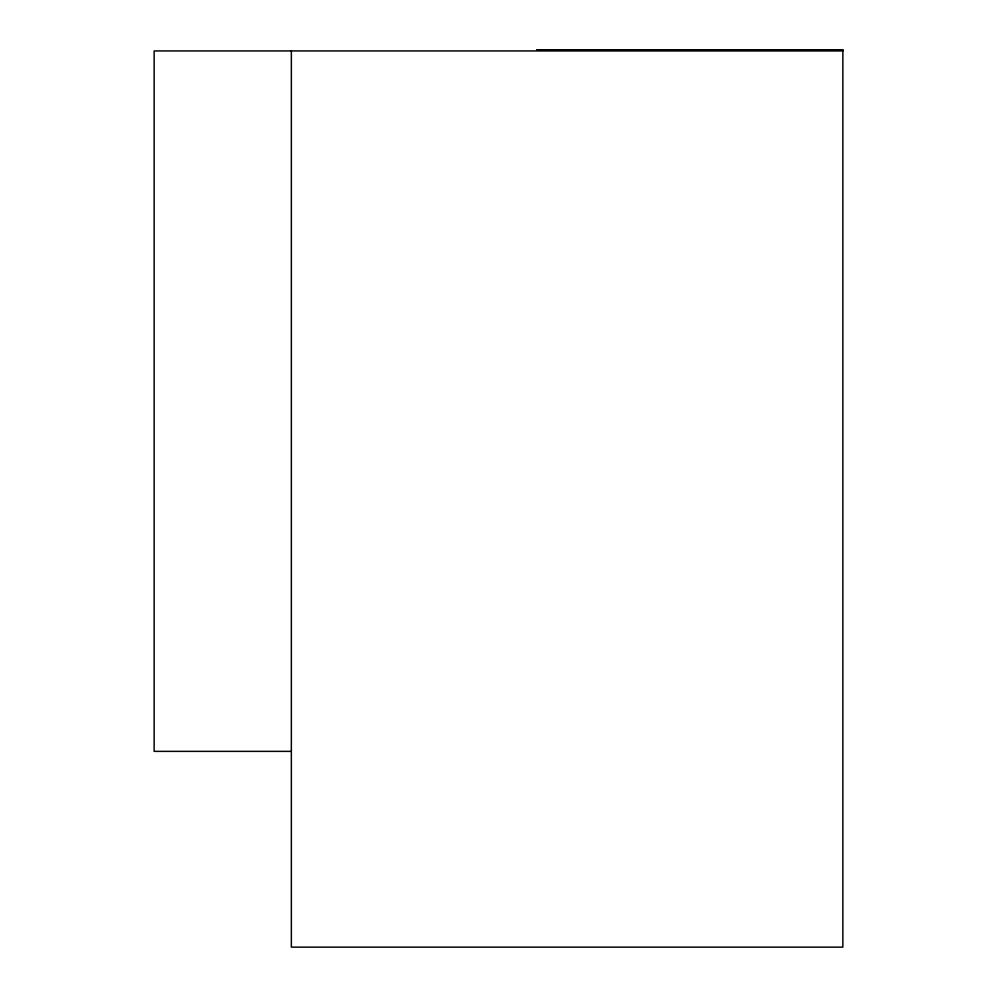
<?xml version="1.0" encoding="UTF-8"?>
<svg xmlns="http://www.w3.org/2000/svg" width="997" height="997" viewBox="0 0 997 997"><rect width="100%" height="100%" fill="white"/><g stroke="black" fill="none" stroke-linecap="round" stroke-linejoin="round"><path stroke-width="1.5" d="M842.864 49.962L536.673 49.962L842.864 49.85L842.864 947.15L291.348 947.15L291.348 50.934M842.864 50.934L154.136 50.934L154.136 751.364L290.95 751.364"/></g></svg>
